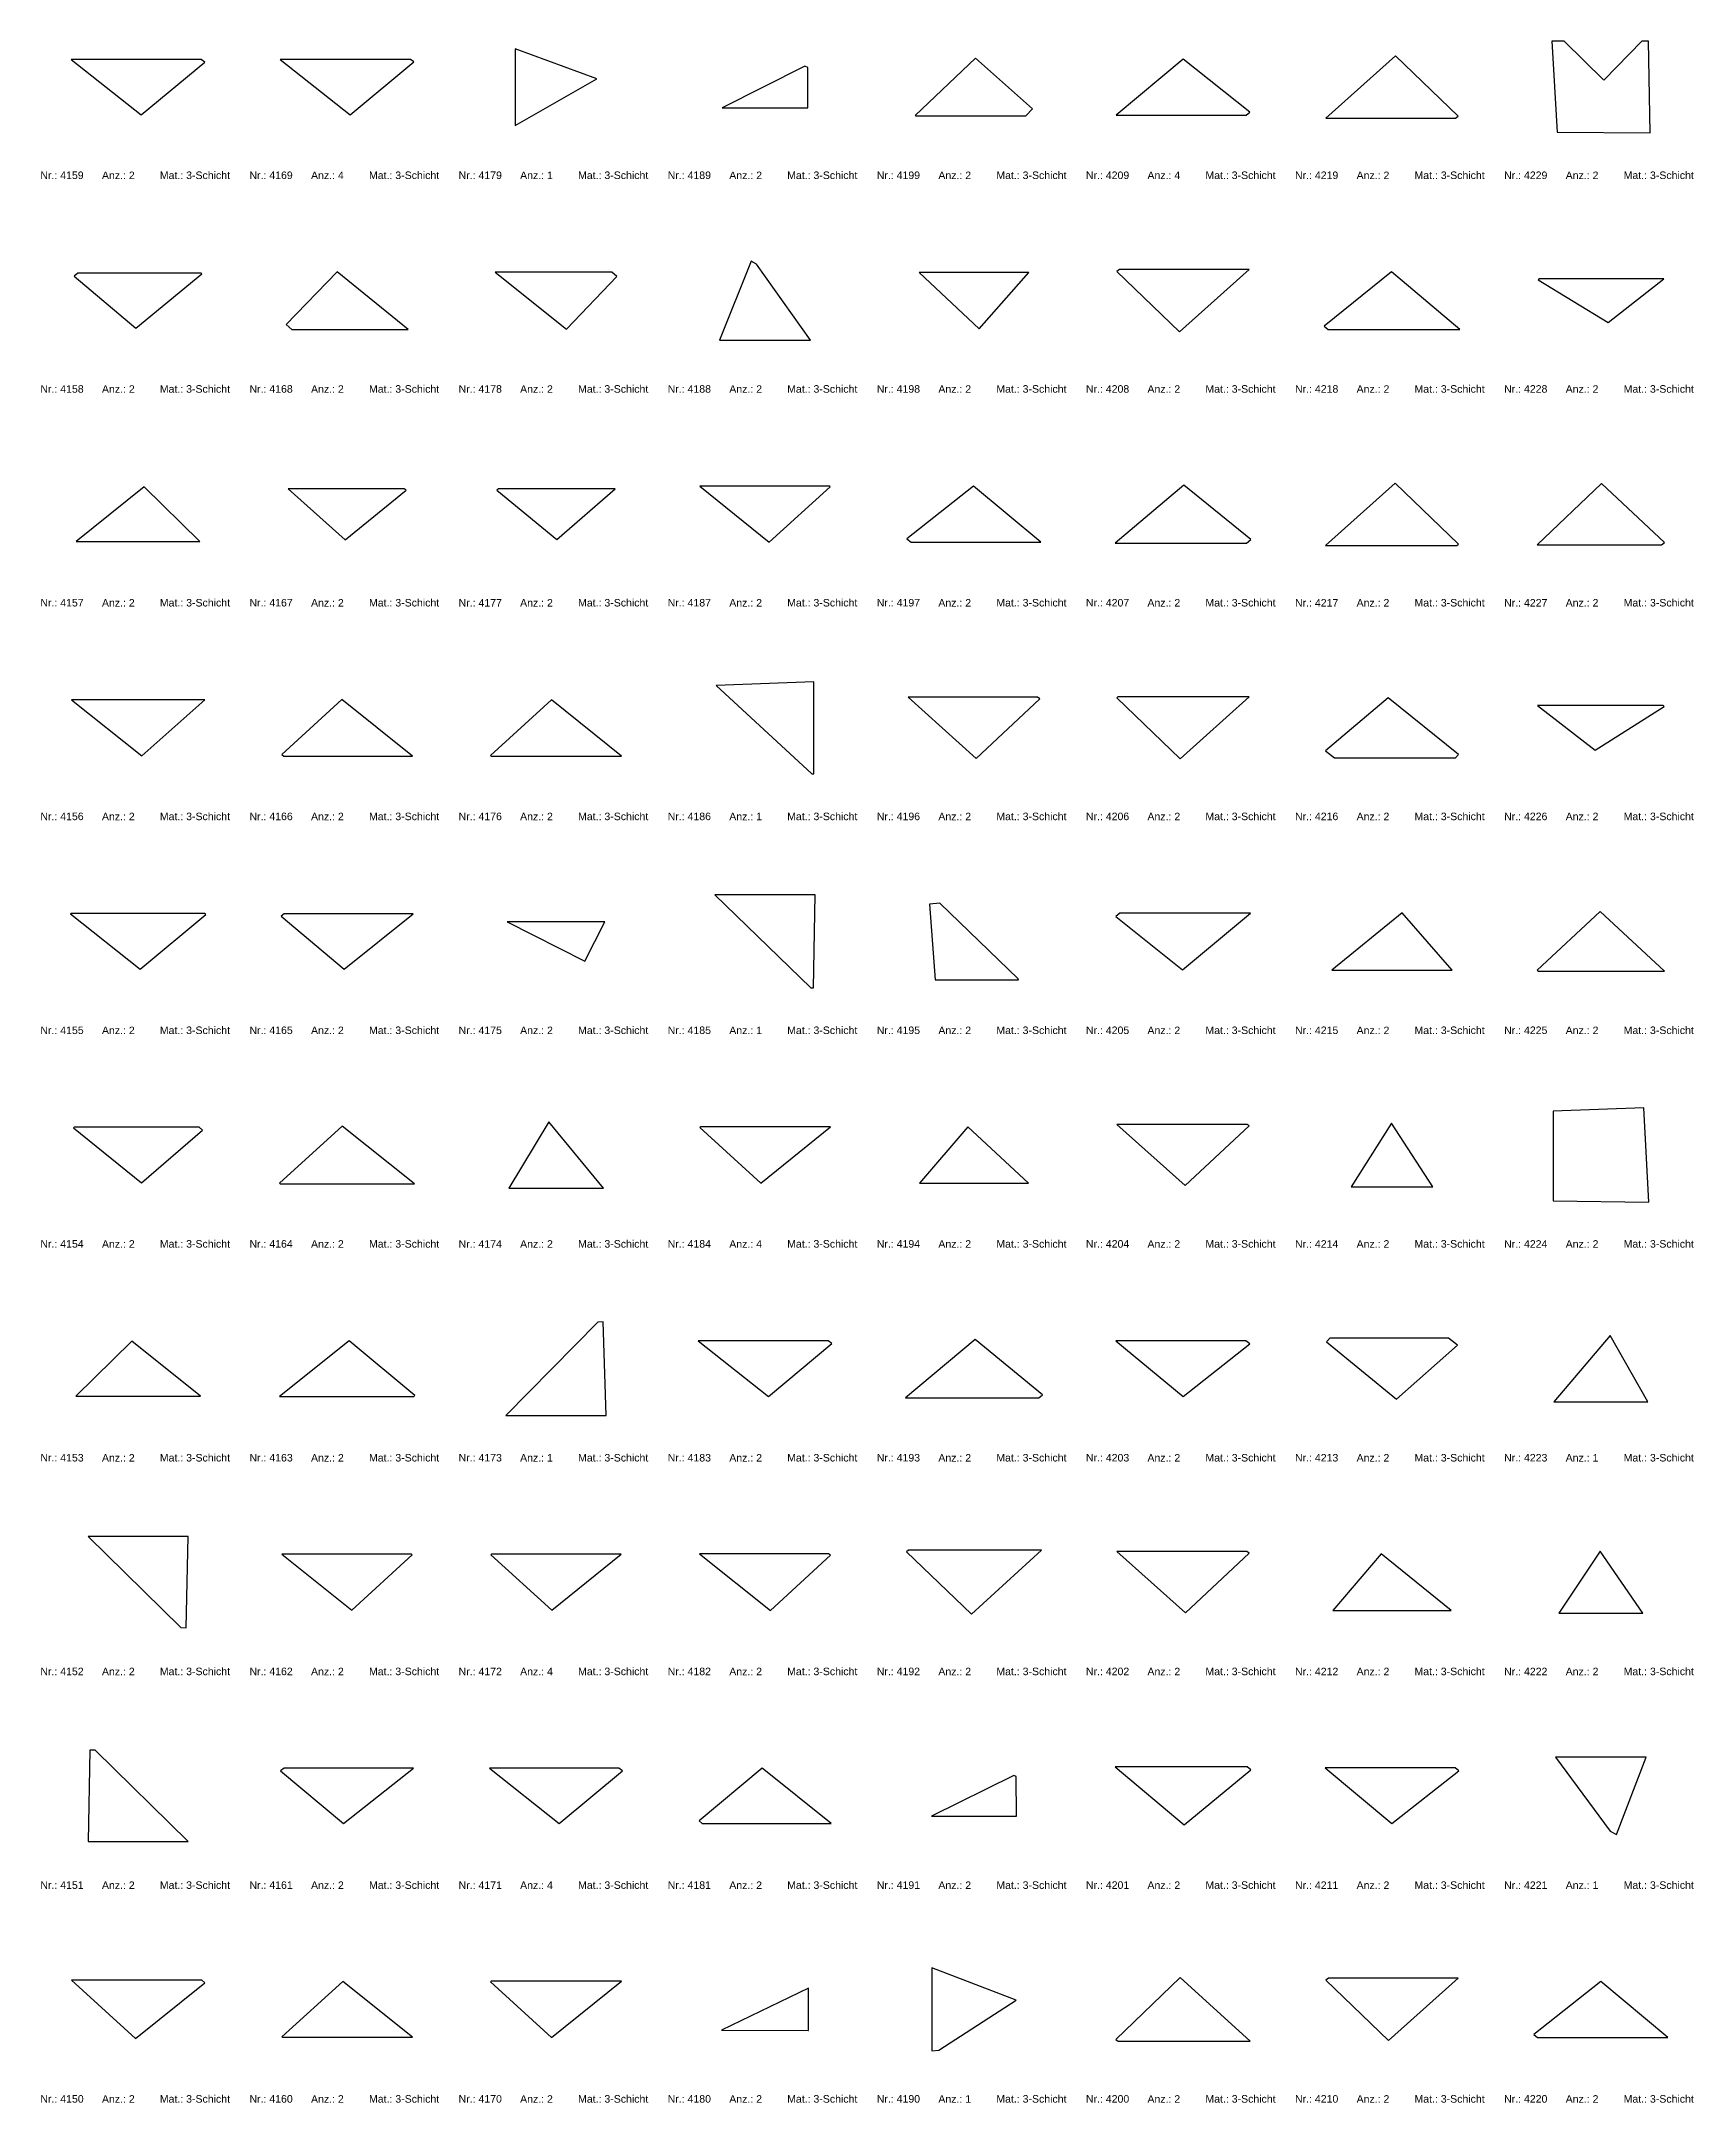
# Model space of a CAD drawing. Header units: millimetres. Extents: x -1099 to 66227, y -20588 to 1633.
# Drawn here: x 32674 to 50466, y -20588 to 1611 of the extents above; entities that cross this region are included whole.
import ezdxf

# ---------------------------------------------------------------- set-up
doc = ezdxf.new("R2010")
doc.units = ezdxf.units.MM
doc.header["$LTSCALE"] = 12.5
doc.layers.add('CURVES', color=1, linetype='Continuous', true_color=0xff0000)
doc.layers.add('TEXT', color=1, linetype='Continuous', true_color=0xff0000)
doc.styles.add('ARIAL_REGULAR', font='arial.ttf')

msp = doc.modelspace()

# ---------------------------------------------------------------- linework, layer by layer
at = {"layer": 'CURVES'}
for points in [[(49995, 623), (49979, 1611), (49908, 1611), (49496, 1191), (49069, 1611), (48938, 1611), (48997, 633)], [(34397, 1416), (32998, 1416), (33750, 818), (34436, 1387)], [(36650, 1416), (35247, 1416), (36002, 818), (36687, 1388)], [(37777, 1529), (37777, 705), (38657, 1205)], [(40927, 1327), (40897, 1343), (40006, 892), (40926, 892)], [(43348, 883), (42734, 1429), (42085, 810), (42090, 806), (43276, 806)], [(45687, 848), (44968, 1418), (44246, 816), (45647, 816)], [(47930, 803), (47254, 1452), (46503, 782), (47902, 782)], [(34397, -888), (33068, -888), (33029, -918), (33694, -1478), (34405, -895)], [(35862, -873), (35311, -1440), (35372, -1492), (36623, -1492)], [(38817, -877), (37563, -877), (38331, -1489), (38871, -922)], [(40376, -790), (40317, -758), (39978, -1608), (40955, -1608)], [(43308, -879), (42125, -879), (42773, -1487)], [(45679, -847), (44282, -847), (44253, -868), (44930, -1518)], [(47210, -873), (46486, -1458), (46530, -1492), (47947, -1492)], [(50142, -946), (48804, -946), (48791, -959), (49546, -1419)], [(33783, -3188), (33052, -3777), (34381, -3777)], [(36583, -3208), (35332, -3208), (35947, -3757), (36602, -3223)], [(38854, -3210), (37599, -3210), (37580, -3225), (38224, -3756)], [(41163, -3181), (39764, -3181), (40512, -3785), (41169, -3186)], [(42713, -3180), (41995, -3749), (42041, -3785), (43438, -3785)], [(45698, -3756), (44976, -3171), (44235, -3795), (45649, -3795)], [(47932, -3806), (47251, -3148), (46501, -3818), (47916, -3818)], [(50152, -3788), (49473, -3153), (48781, -3813), (50119, -3813)], [(40993, -5286), (40992, -5286), (39941, -5326), (40970, -6278), (40992, -6279), (40993, -6279)], [(34434, -5480), (32999, -5480), (33758, -6085)], [(35910, -5478), (35263, -6071), (35285, -6088), (36671, -6088)], [(38168, -5480), (37511, -6080), (37519, -6086), (38923, -6086)], [(43402, -5453), (42007, -5453), (42740, -6112), (43426, -5471)], [(45679, -5449), (44266, -5449), (44253, -5458), (44935, -6117)], [(47933, -6071), (47175, -5458), (46500, -6029), (46599, -6107), (47900, -6107)], [(50138, -5543), (48783, -5543), (49406, -6023), (50149, -5552)], [(41005, -7582), (39928, -7582), (40959, -8581), (40989, -8583)], [(43194, -8485), (42350, -7670), (42238, -7680), (42298, -8495), (43196, -8495)], [(49458, -7762), (48781, -8392), (48795, -8403), (50152, -8403)], [(34432, -7783), (32992, -7783), (32989, -7786), (33738, -8382), (34445, -7792)], [(36678, -7785), (35290, -7785), (35256, -7810), (35937, -8381)], [(38741, -7870), (37692, -7870), (38528, -8295)], [(45692, -7779), (44285, -7779), (44242, -7813), (44961, -8387)], [(47326, -7774), (46569, -8391), (47864, -8391)], [(49981, -10890), (49927, -9876), (48951, -9909), (48951, -10877)], [(34374, -10084), (33028, -10084), (33022, -10091), (33752, -10681), (34412, -10114)], [(35913, -10072), (35239, -10687), (35249, -10694), (36694, -10694)], [(38138, -10024), (37708, -10741), (38726, -10741)], [(41170, -10080), (39771, -10080), (39764, -10086), (40420, -10685)], [(42650, -10078), (42131, -10687), (43302, -10687)], [(45658, -10054), (44254, -10054), (44991, -10712), (45679, -10069)], [(47213, -10040), (46778, -10726), (47655, -10726)], [(38723, -12179), (38665, -12183), (37678, -13186), (38755, -13186)], [(33649, -12387), (33045, -12978), (34389, -12978)], [(36696, -12973), (35988, -12383), (35988, -12383), (35238, -12982), (36685, -12982)], [(41147, -12384), (39748, -12384), (40503, -12982), (41185, -12412)], [(43453, -12966), (42728, -12369), (41980, -12997), (43416, -12997)], [(45645, -12382), (44245, -12382), (44968, -12983), (45688, -12415)], [(47826, -12355), (46547, -12355), (46512, -12394), (47264, -13010), (47921, -12430)], [(49565, -12325), (48961, -13041), (49972, -13041)], [(34255, -14491), (33179, -14491), (34177, -15471), (34234, -15474)], [(43443, -14639), (42011, -14639), (41990, -14654), (42688, -15326)], [(49459, -14649), (49013, -15316), (49919, -15316)], [(36658, -14682), (35266, -14682), (36019, -15283), (36667, -14689)], [(38918, -14681), (37525, -14681), (37516, -14688), (38170, -15285)], [(41149, -14677), (39763, -14677), (40527, -15288), (41170, -14693)], [(45653, -14653), (44255, -14653), (44992, -15312), (45678, -14671)], [(47102, -14677), (46580, -15288), (47853, -15288)], [(33254, -16793), (33199, -16790), (33178, -17775), (34256, -17775)], [(49954, -16865), (48979, -16865), (49566, -17664), (49634, -17701)], [(36682, -16984), (35289, -16984), (35251, -17013), (35930, -17581)], [(38894, -16984), (37500, -16984), (38252, -17581), (38933, -17014)], [(40435, -16985), (39756, -17554), (39790, -17581), (41178, -17581)], [(43172, -17076), (43145, -17063), (42259, -17502), (43174, -17502)], [(45659, -16971), (44235, -16971), (44979, -17595), (45698, -17002)], [(47897, -16983), (46497, -16983), (47217, -17582), (47217, -17582), (47936, -17013)], [(34403, -19268), (33000, -19268), (33690, -19897), (34434, -19297)], [(35922, -19281), (35264, -19878), (35272, -19883), (36670, -19883)], [(38922, -19280), (37519, -19280), (37512, -19285), (38169, -19886)], [(43172, -19483), (42261, -19135), (42261, -20030), (42338, -20020)], [(44936, -19239), (44244, -19907), (44270, -19926), (45689, -19926)], [(47929, -19248), (46532, -19248), (46503, -19269), (47178, -19917)], [(49464, -19281), (48745, -19852), (48785, -19884), (50188, -19884)], [(40936, -19354), (39998, -19808), (40932, -19811), (40936, -19811)]]:
    msp.add_lwpolyline(points, close=True, dxfattribs=at)

# ---------------------------------------------------------------- texts
at = {"layer": 'TEXT', "attachment_point": 7, "style": 'ARIAL_REGULAR'}
for s, insert, char_height, width in [('Nr.: 4159', (32665, 126), 81.1, 1080.49), ('Anz.: 2', (33328, 126), 81.1, 853.81), ('Mat.: 3-Schicht', (33951, 126), 81.15, 1665.28), ('Nr.: 4169', (34916, 126), 81.1, 1080.49), ('Anz.: 4', (35579, 126), 81.1, 854.69), ('Mat.: 3-Schicht', (36203, 126), 81.15, 1665.28), ('Nr.: 4179', (37168, 126), 81.1, 1080.49), ('Anz.: 1', (37830, 126), 81.1, 824.7), ('Mat.: 3-Schicht', (38454, 126), 81.15, 1665.28), ('Nr.: 4189', (39419, 126), 81.1, 1080.49), ('Anz.: 2', (40082, 126), 81.1, 853.81), ('Mat.: 3-Schicht', (40705, 126), 81.15, 1665.28), ('Nr.: 4199', (41670, 126), 81.1, 1080.49), ('Anz.: 2', (42333, 126), 81.1, 853.81), ('Mat.: 3-Schicht', (42957, 126), 81.15, 1665.28), ('Nr.: 4209', (43922, 126), 81.1, 1080.49), ('Anz.: 4', (44584, 126), 81.1, 854.69), ('Mat.: 3-Schicht', (45208, 126), 81.15, 1665.28), ('Nr.: 4219', (46173, 126), 81.1, 1080.49), ('Anz.: 2', (46836, 126), 81.1, 853.81), ('Mat.: 3-Schicht', (47459, 126), 81.15, 1665.28), ('Nr.: 4229', (48424, 126), 81.1, 1080.49), ('Anz.: 2', (49087, 126), 81.1, 853.81), ('Mat.: 3-Schicht', (49711, 126), 81.15, 1665.28), ('Nr.: 4158', (32665, -2175), 81.1, 1080.49), ('Anz.: 2', (33328, -2175), 81.1, 853.81), ('Mat.: 3-Schicht', (33951, -2175), 81.15, 1665.28), ('Nr.: 4168', (34916, -2175), 81.1, 1080.49), ('Anz.: 2', (35579, -2175), 81.1, 853.81), ('Mat.: 3-Schicht', (36203, -2175), 81.15, 1665.28), ('Nr.: 4178', (37168, -2175), 81.1, 1080.49), ('Anz.: 2', (37830, -2175), 81.1, 853.81), ('Mat.: 3-Schicht', (38454, -2175), 81.15, 1665.28), ('Nr.: 4188', (39419, -2175), 81.1, 1080.49), ('Anz.: 2', (40082, -2175), 81.1, 853.81), ('Mat.: 3-Schicht', (40705, -2175), 81.15, 1665.28), ('Nr.: 4198', (41670, -2175), 81.1, 1080.49), ('Anz.: 2', (42333, -2175), 81.1, 853.81), ('Mat.: 3-Schicht', (42957, -2175), 81.15, 1665.28), ('Nr.: 4208', (43922, -2175), 81.1, 1080.49), ('Anz.: 2', (44584, -2175), 81.1, 853.81), ('Mat.: 3-Schicht', (45208, -2175), 81.15, 1665.28), ('Nr.: 4218', (46173, -2175), 81.1, 1080.49), ('Anz.: 2', (46836, -2175), 81.1, 853.81), ('Mat.: 3-Schicht', (47459, -2175), 81.15, 1665.28), ('Nr.: 4228', (48424, -2175), 81.1, 1080.49), ('Anz.: 2', (49087, -2175), 81.1, 853.81), ('Mat.: 3-Schicht', (49711, -2175), 81.15, 1665.28), ('Nr.: 4157', (32665, -4477), 81.1, 1079.61), ('Anz.: 2', (33328, -4477), 81.1, 853.81), ('Mat.: 3-Schicht', (33951, -4477), 81.15, 1665.28), ('Nr.: 4167', (34916, -4477), 81.1, 1079.61), ('Anz.: 2', (35579, -4477), 81.1, 853.81), ('Mat.: 3-Schicht', (36203, -4477), 81.15, 1665.28), ('Nr.: 4177', (37168, -4477), 81.1, 1079.61), ('Anz.: 2', (37830, -4477), 81.1, 853.81), ('Mat.: 3-Schicht', (38454, -4477), 81.15, 1665.28), ('Nr.: 4187', (39419, -4477), 81.1, 1079.61), ('Anz.: 2', (40082, -4477), 81.1, 853.81), ('Mat.: 3-Schicht', (40705, -4477), 81.15, 1665.28), ('Nr.: 4197', (41670, -4477), 81.1, 1079.61), ('Anz.: 2', (42333, -4477), 81.1, 853.81), ('Mat.: 3-Schicht', (42957, -4477), 81.15, 1665.28), ('Nr.: 4207', (43922, -4477), 81.1, 1079.61), ('Anz.: 2', (44584, -4477), 81.1, 853.81), ('Mat.: 3-Schicht', (45208, -4477), 81.15, 1665.28), ('Nr.: 4217', (46173, -4477), 81.1, 1079.61), ('Anz.: 2', (46836, -4477), 81.1, 853.81), ('Mat.: 3-Schicht', (47459, -4477), 81.15, 1665.28), ('Nr.: 4227', (48424, -4477), 81.1, 1079.61), ('Anz.: 2', (49087, -4477), 81.1, 853.81), ('Mat.: 3-Schicht', (49711, -4477), 81.15, 1665.28), ('Nr.: 4156', (32665, -6778), 81.1, 1079.61), ('Anz.: 2', (33328, -6778), 81.1, 853.81), ('Mat.: 3-Schicht', (33951, -6778), 81.15, 1665.28), ('Nr.: 4166', (34916, -6778), 81.1, 1079.61), ('Anz.: 2', (35579, -6778), 81.1, 853.81), ('Mat.: 3-Schicht', (36203, -6778), 81.15, 1665.28), ('Nr.: 4176', (37168, -6778), 81.1, 1079.61), ('Anz.: 2', (37830, -6778), 81.1, 853.81), ('Mat.: 3-Schicht', (38454, -6778), 81.15, 1665.28), ('Nr.: 4186', (39419, -6778), 81.1, 1079.61), ('Anz.: 1', (40082, -6778), 81.1, 824.7), ('Mat.: 3-Schicht', (40705, -6778), 81.15, 1665.28), ('Nr.: 4196', (41670, -6778), 81.1, 1079.61), ('Anz.: 2', (42333, -6778), 81.1, 853.81), ('Mat.: 3-Schicht', (42957, -6778), 81.15, 1665.28), ('Nr.: 4206', (43922, -6778), 81.1, 1079.61), ('Anz.: 2', (44584, -6778), 81.1, 853.81), ('Mat.: 3-Schicht', (45208, -6778), 81.15, 1665.28), ('Nr.: 4216', (46173, -6778), 81.1, 1079.61), ('Anz.: 2', (46836, -6778), 81.1, 853.81), ('Mat.: 3-Schicht', (47459, -6778), 81.15, 1665.28), ('Nr.: 4226', (48424, -6778), 81.1, 1079.61), ('Anz.: 2', (49087, -6778), 81.1, 853.81), ('Mat.: 3-Schicht', (49711, -6778), 81.15, 1665.28), ('Nr.: 4155', (32665, -9081), 81.1, 1081.37), ('Anz.: 2', (33328, -9081), 81.1, 853.81), ('Mat.: 3-Schicht', (33951, -9081), 81.15, 1665.28), ('Nr.: 4165', (34916, -9081), 81.1, 1081.37), ('Anz.: 2', (35579, -9081), 81.1, 853.81), ('Mat.: 3-Schicht', (36203, -9081), 81.15, 1665.28), ('Nr.: 4175', (37168, -9081), 81.1, 1081.37), ('Anz.: 2', (37830, -9081), 81.1, 853.81), ('Mat.: 3-Schicht', (38454, -9081), 81.15, 1665.28), ('Nr.: 4185', (39419, -9081), 81.1, 1081.37), ('Anz.: 1', (40082, -9081), 81.1, 824.7), ('Mat.: 3-Schicht', (40705, -9081), 81.15, 1665.28), ('Nr.: 4195', (41670, -9081), 81.1, 1081.37), ('Anz.: 2', (42333, -9081), 81.1, 853.81), ('Mat.: 3-Schicht', (42957, -9081), 81.15, 1665.28), ('Nr.: 4205', (43922, -9081), 81.1, 1081.37), ('Anz.: 2', (44584, -9081), 81.1, 853.81), ('Mat.: 3-Schicht', (45208, -9081), 81.15, 1665.28), ('Nr.: 4215', (46173, -9081), 81.1, 1081.37), ('Anz.: 2', (46836, -9081), 81.1, 853.81), ('Mat.: 3-Schicht', (47459, -9081), 81.15, 1665.28), ('Nr.: 4225', (48424, -9081), 81.1, 1081.37), ('Anz.: 2', (49087, -9081), 81.1, 853.81), ('Mat.: 3-Schicht', (49711, -9081), 81.15, 1665.28), ('Nr.: 4154', (32665, -11381), 81.1, 1078.73), ('Anz.: 2', (33328, -11381), 81.1, 853.81), ('Mat.: 3-Schicht', (33951, -11381), 81.15, 1665.28), ('Nr.: 4164', (34916, -11381), 81.1, 1078.73), ('Anz.: 2', (35579, -11381), 81.1, 853.81), ('Mat.: 3-Schicht', (36203, -11381), 81.15, 1665.28), ('Nr.: 4174', (37168, -11381), 81.1, 1078.73), ('Anz.: 2', (37830, -11381), 81.1, 853.81), ('Mat.: 3-Schicht', (38454, -11381), 81.15, 1665.28), ('Nr.: 4184', (39419, -11381), 81.1, 1078.73), ('Anz.: 4', (40082, -11381), 81.1, 854.69), ('Mat.: 3-Schicht', (40705, -11381), 81.15, 1665.28), ('Nr.: 4194', (41670, -11381), 81.1, 1078.73), ('Anz.: 2', (42333, -11381), 81.1, 853.81), ('Mat.: 3-Schicht', (42957, -11381), 81.15, 1665.28), ('Nr.: 4204', (43922, -11381), 81.1, 1078.73), ('Anz.: 2', (44584, -11381), 81.1, 853.81), ('Mat.: 3-Schicht', (45208, -11381), 81.15, 1665.28), ('Nr.: 4214', (46173, -11381), 81.1, 1078.73), ('Anz.: 2', (46836, -11381), 81.1, 853.81), ('Mat.: 3-Schicht', (47459, -11381), 81.15, 1665.28), ('Nr.: 4224', (48424, -11381), 81.1, 1078.73), ('Anz.: 2', (49087, -11381), 81.1, 853.81), ('Mat.: 3-Schicht', (49711, -11381), 81.15, 1665.28), ('Nr.: 4153', (32665, -13684), 81.1, 1079.61), ('Anz.: 2', (33328, -13684), 81.1, 853.81), ('Mat.: 3-Schicht', (33951, -13684), 81.15, 1665.28), ('Nr.: 4163', (34916, -13684), 81.1, 1079.61), ('Anz.: 2', (35579, -13684), 81.1, 853.81), ('Mat.: 3-Schicht', (36203, -13684), 81.15, 1665.28), ('Nr.: 4173', (37168, -13684), 81.1, 1079.61), ('Anz.: 1', (37830, -13684), 81.1, 824.7), ('Mat.: 3-Schicht', (38454, -13684), 81.15, 1665.28), ('Nr.: 4183', (39419, -13684), 81.1, 1079.61), ('Anz.: 2', (40082, -13684), 81.1, 853.81), ('Mat.: 3-Schicht', (40705, -13684), 81.15, 1665.28), ('Nr.: 4193', (41670, -13684), 81.1, 1079.61), ('Anz.: 2', (42333, -13684), 81.1, 853.81), ('Mat.: 3-Schicht', (42957, -13684), 81.15, 1665.28), ('Nr.: 4203', (43922, -13684), 81.1, 1079.61), ('Anz.: 2', (44584, -13684), 81.1, 853.81), ('Mat.: 3-Schicht', (45208, -13684), 81.15, 1665.28), ('Nr.: 4213', (46173, -13684), 81.1, 1079.61), ('Anz.: 2', (46836, -13684), 81.1, 853.81), ('Mat.: 3-Schicht', (47459, -13684), 81.15, 1665.28), ('Nr.: 4223', (48424, -13684), 81.1, 1079.61), ('Anz.: 1', (49087, -13684), 81.1, 824.7), ('Mat.: 3-Schicht', (49711, -13684), 81.15, 1665.28), ('Nr.: 4152', (32665, -15985), 81.1, 1077.85), ('Anz.: 2', (33328, -15985), 81.1, 853.81), ('Mat.: 3-Schicht', (33951, -15985), 81.15, 1665.28), ('Nr.: 4162', (34916, -15985), 81.1, 1077.85), ('Anz.: 2', (35579, -15985), 81.1, 853.81), ('Mat.: 3-Schicht', (36203, -15985), 81.15, 1665.28), ('Nr.: 4172', (37168, -15985), 81.1, 1077.85), ('Anz.: 4', (37830, -15985), 81.1, 854.69), ('Mat.: 3-Schicht', (38454, -15985), 81.15, 1665.28), ('Nr.: 4182', (39419, -15985), 81.1, 1077.85), ('Anz.: 2', (40082, -15985), 81.1, 853.81), ('Mat.: 3-Schicht', (40705, -15985), 81.15, 1665.28), ('Nr.: 4192', (41670, -15985), 81.1, 1077.85), ('Anz.: 2', (42333, -15985), 81.1, 853.81), ('Mat.: 3-Schicht', (42957, -15985), 81.15, 1665.28), ('Nr.: 4202', (43922, -15985), 81.1, 1077.85), ('Anz.: 2', (44584, -15985), 81.1, 853.81), ('Mat.: 3-Schicht', (45208, -15985), 81.15, 1665.28), ('Nr.: 4212', (46173, -15985), 81.1, 1077.85), ('Anz.: 2', (46836, -15985), 81.1, 853.81), ('Mat.: 3-Schicht', (47459, -15985), 81.15, 1665.28), ('Nr.: 4222', (48424, -15985), 81.1, 1077.85), ('Anz.: 2', (49087, -15985), 81.1, 853.81), ('Mat.: 3-Schicht', (49711, -15985), 81.15, 1665.28), ('Anz.: 2', (33328, -18286), 81.1, 853.81), ('Mat.: 3-Schicht', (33951, -18286), 81.15, 1665.28), ('Nr.: 4161', (34916, -18286), 81.1, 1048.74), ('Anz.: 2', (35579, -18286), 81.1, 853.81), ('Mat.: 3-Schicht', (36203, -18286), 81.15, 1665.28), ('Mat.: 3-Schicht', (38454, -18286), 81.15, 1665.28), ('Nr.: 4181', (39419, -18286), 81.1, 1048.74), ('Anz.: 2', (40082, -18286), 81.1, 853.81), ('Mat.: 3-Schicht', (40705, -18286), 81.15, 1665.28), ('Nr.: 4191', (41670, -18286), 81.1, 1048.74), ('Anz.: 2', (42333, -18286), 81.1, 853.81), ('Mat.: 3-Schicht', (42957, -18286), 81.15, 1665.28), ('Nr.: 4201', (43922, -18286), 81.1, 1048.74), ('Anz.: 2', (44584, -18286), 81.1, 853.81), ('Mat.: 3-Schicht', (45208, -18286), 81.15, 1665.28), ('Nr.: 4211', (46173, -18286), 81.1, 1048.74), ('Anz.: 2', (46836, -18286), 81.1, 853.81), ('Mat.: 3-Schicht', (47459, -18286), 81.15, 1665.28), ('Nr.: 4221', (48424, -18286), 81.1, 1048.74), ('Mat.: 3-Schicht', (49711, -18286), 81.15, 1665.28), ('Nr.: 4151', (32665, -18286), 81.1, 1048.74), ('Nr.: 4171', (37168, -18286), 81.1, 1048.74), ('Anz.: 4', (37830, -18286), 81.1, 854.69), ('Anz.: 1', (49087, -18286), 81.1, 824.7), ('Nr.: 4150', (32665, -20588), 81.1, 1079.61), ('Anz.: 2', (33328, -20588), 81.1, 853.81), ('Mat.: 3-Schicht', (33951, -20588), 81.15, 1665.28), ('Nr.: 4160', (34916, -20588), 81.1, 1079.61), ('Anz.: 2', (35579, -20588), 81.1, 853.81), ('Mat.: 3-Schicht', (36203, -20588), 81.15, 1665.28), ('Nr.: 4170', (37168, -20588), 81.1, 1079.61), ('Anz.: 2', (37830, -20588), 81.1, 853.81), ('Mat.: 3-Schicht', (38454, -20588), 81.15, 1665.28), ('Nr.: 4180', (39419, -20588), 81.1, 1079.61), ('Anz.: 2', (40082, -20588), 81.1, 853.81), ('Mat.: 3-Schicht', (40705, -20588), 81.15, 1665.28), ('Nr.: 4190', (41670, -20588), 81.1, 1079.61), ('Anz.: 1', (42333, -20588), 81.1, 824.7), ('Mat.: 3-Schicht', (42957, -20588), 81.15, 1665.28), ('Nr.: 4200', (43922, -20588), 81.1, 1079.61), ('Anz.: 2', (44584, -20588), 81.1, 853.81), ('Mat.: 3-Schicht', (45208, -20588), 81.15, 1665.28), ('Nr.: 4210', (46173, -20588), 81.1, 1079.61), ('Anz.: 2', (46836, -20588), 81.1, 853.81), ('Mat.: 3-Schicht', (47459, -20588), 81.15, 1665.28), ('Nr.: 4220', (48424, -20588), 81.1, 1079.61), ('Anz.: 2', (49087, -20588), 81.1, 853.81), ('Mat.: 3-Schicht', (49711, -20588), 81.15, 1665.28)]:
    msp.add_mtext(s, dxfattribs=dict(at, insert=insert, char_height=char_height, width=width))

doc.saveas('drawing.dxf')
